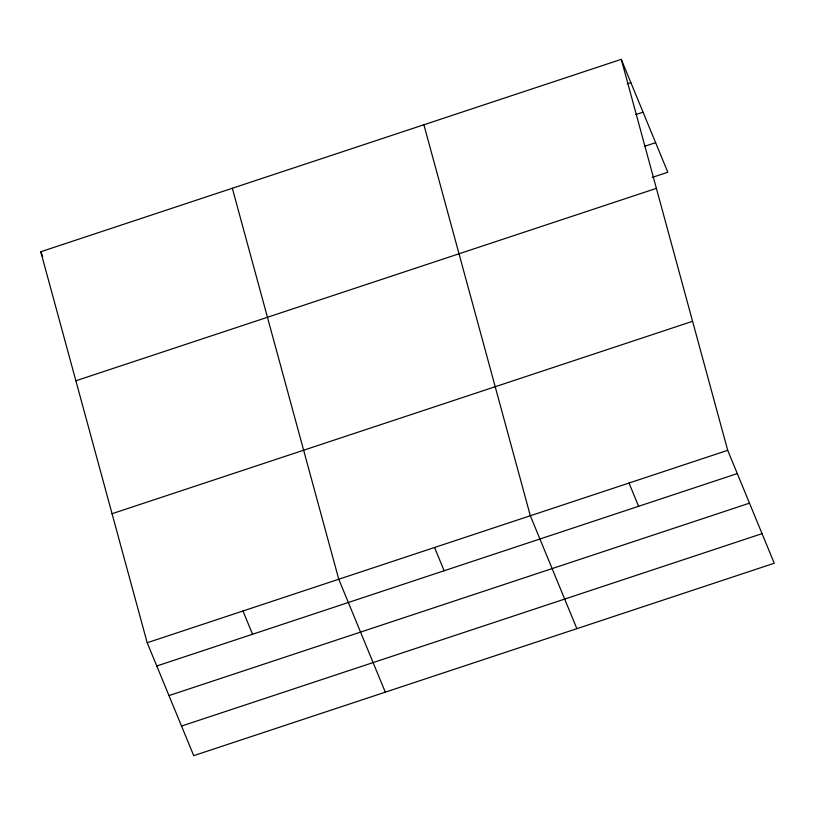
<?xml version="1.0" encoding="UTF-8"?>
<svg xmlns="http://www.w3.org/2000/svg" width="815" height="815" viewBox="0 0 815 815"><rect width="100%" height="100%" fill="white"/><g stroke="black" fill="none" stroke-linecap="round" stroke-linejoin="round"><path stroke-width="1.22" d="M621.275 59.342L727.703 450.328L774.25 563.246L193.726 755.658L147.189 642.74L40.75 251.754L621.275 59.342L667.811 172.26L652.163 177.446M627.244 83.792L630.861 82.6M635.832 114.579L643.055 112.185M644.787 146.262L655.617 142.676M75.877 380.778L656.391 188.367M112.062 513.715L692.587 321.304M147.189 642.74L727.703 450.328M156.775 665.998L737.29 473.586M168.97 695.592L749.494 503.171M181.531 726.073L762.056 533.662M629.017 483.04L638.603 506.298M576.877 628.671L530.331 515.742L423.892 124.756M434.548 547.497L444.134 570.755M385.301 692.159L338.755 579.241L232.326 188.255M242.972 610.995L252.558 634.253M40.75 251.754L42.665 256.409"/></g></svg>
